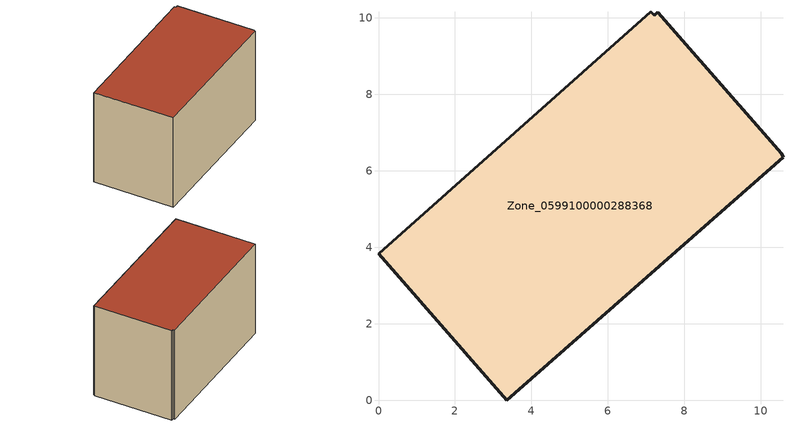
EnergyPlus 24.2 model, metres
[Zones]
Zone_0599100000288368
 floor ground (C_G): 7.3,10.15 10.55,6.45 10.58,6.36 3.36,0 0,3.83 7.13,10.16 7.21,10.06 z0
 wall outside (C_F): 10.55,6.45 7.3,10.15 7.21,10.06 7.13,10.16 0,3.83 3.36,0 10.58,6.36 10.55,6.45 z0:6.15
 roof outside (C_R): 3.36,0 10.58,6.36 10.55,6.45 7.3,10.15 7.21,10.06 7.13,10.16 0,3.83 z6.15
[BUILDING]
Pand.0599100000288368: North Axis=0; Terrain=City; Loads Convergence Tolerance Value=0.04; Temperature Convergence Tolerance Value=0.4; Solar Distribution=FullExterior; Maximum Number of Warmup Days=25; Minimum Number of Warmup Days=1
[Site:Location]
Rotterdam.The.Hague.AP_ZH_NLD Design_Conditions: Latitude=51.96; Longitude=4.45; Time Zone=1; Elevation=-4.5
[SITE:GROUNDTEMPERATURE:BUILDINGSURFACE]
18, 18, 18, 18, 18, 18, 18, 18, 18, 18, 18, 18
[MATERIAL] Thermal Absorptance=0.9; Solar Absorptance=0.7; Visible Absorptance=0.7
Name | Roughness | Thickness | Conductivity | Density | Specific Heat
G.TI.1975-1991 | MediumSmooth | 0.15 | 0.288461 | 540 | 1210
F.TI.1975-1991 | Rough | 0.3 | 0.230769 | 1920 | 840
R.TI.1975-1991 | MediumRough | 0.2 | 0.153846 | 1500 | 1000
[CONSTRUCTION]
C_G: G.TI.1975-1991
C_F: F.TI.1975-1991
C_R: R.TI.1975-1991
[ZONE]
Zone_0599100000288368: Type=1; Multiplier=1; Ceiling Height=Autocalculate; Volume=Autocalculate; Floor Area=autocalculate; Part of Total Floor Area=Yes
[ZONEINFILTRATION:DESIGNFLOWRATE]
Infil_Zone_0599100000288368: Zone or ZoneList or Space or SpaceList=Zone_0599100000288368; Schedule=AlwaysOn; Design Flow Rate Calculation Method=Flow/Area; Flow Rate per Floor Area=0.003; Constant Term Coefficient=1; Temperature Term Coefficient=0; Velocity Term Coefficient=0; Velocity Squared Term Coefficient=0
[HVACTEMPLATE:ZONE:IDEALLOADSAIRSYSTEM]
Zone_0599100000288368: Maximum Heating Supply Air Temperature=50; Minimum Cooling Supply Air Temperature=13; Maximum Heating Supply Air Humidity Ratio=0.0156; Minimum Cooling Supply Air Humidity Ratio=0.0077; Heating Limit=NoLimit; Cooling Limit=NoLimit; Dehumidification Control Type=ConstantSensibleHeatRatio; Cooling Sensible Heat Ratio=0.7; Dehumidification Setpoint=60; Humidification Control Type=None; Humidification Setpoint=30; Outdoor Air Method=None; Outdoor Air Flow Rate per Person=0.00944; Outdoor Air Flow Rate per Zone Floor Area=0; Outdoor Air Flow Rate per Zone=0; Demand Controlled Ventilation Type=None; Outdoor Air Economizer Type=NoEconomizer; Heat Recovery Type=None; Sensible Heat Recovery Effectiveness=0.7; Latent Heat Recovery Effectiveness=0.65
[ZONECONTROL:THERMOSTAT]
ThermostatControl_Zone_0599100000288368: Zone or ZoneList=Zone_0599100000288368; Control Type Schedule=DualSetpointControlType; Control 1=Thermostat_Zone_0599100000288368; Temperature Difference Between Cutout And Setpoint=0
[THERMOSTATSETPOINT:DUALSETPOINT]
Thermostat_Zone_0599100000288368: Heating Setpoint Temperature Schedule=HeatingSetpoint_Zone_0599100000288368; Cooling Setpoint Temperature Schedule=CoolingSetpoint_Zone_0599100000288368
[SCHEDULE:COMPACT]
HeatingSetpoint_Zone_0599100000288368: Through: 12/31, For: AllDays, Until: 24:00, 21
CoolingSetpoint_Zone_0599100000288368: Through: 12/31, For: AllDays, Until: 24:00, 24
DualSetpointControlType: Through: 12/31, For: AllDays, Until: 24:00, 4
AlwaysOn: Through: 12/31, For: AllDays, Until: 24:00, 1
